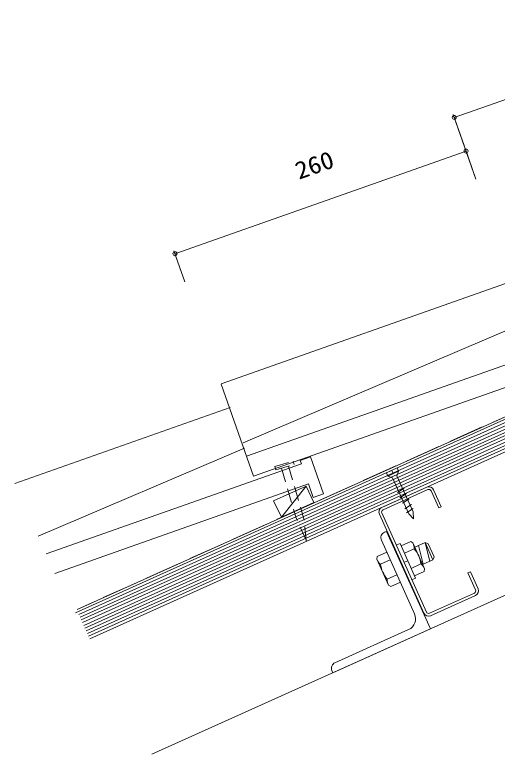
# Model space of a CAD drawing. Units: millimetres, scale not verified. Extents: x -601 to 601, y -505 to 511.
# Drawn here: x -601 to -195, y -500 to 122 of the extents above; entities that cross this region are included whole.
import ezdxf
from ezdxf.enums import TextEntityAlignment as Align

# ---------------------------------------------------------------- set-up
doc = ezdxf.new("R2010")
doc.units = ezdxf.units.MM
doc.header["$LTSCALE"] = 10
doc.linetypes.add('DASHED1', pattern=[1.8, 1.2, -0.6])
doc.linetypes.add('DASHED3', pattern=[4, 3, -1])
for name, color, linetype, lineweight in [('0-0_LAYER001', 2, 'Continuous', 18), ('0-1_LAYER002', 7, 'Continuous', 18), ('0-2_LAYER003', 2, 'Continuous', 18), ('0-3_LAYER009', 2, 'Continuous', 18)]:
    doc.layers.add(name, color=color, linetype=linetype, lineweight=lineweight)
doc.styles.add('ＭＳ ゴシック', font='')
doc.styles.get('ＭＳ ゴシック').set_extended_font_data('MS Gothic')

msp = doc.modelspace()

# ---------------------------------------------------------------- linework, layer by layer
at = {"layer": '0-0_LAYER001'}
for p, q in [((-231.23, 35.89), (13.99, 122.3)), ((-232.07, 38.25), (-222.93, 12.31)), ((374.86, 7.84), (-538.14, -403.01)), ((-466.49, -78.81), (-221.26, 7.6)), ((-222.1, 9.96), (-212.96, -15.98)), ((-467.32, -76.45), (-458.18, -102.38)), ((-279.27, -259.1), (-288.39, -263.21)), ((-283.83, -261.15), (-282.6, -263.89)), ((-279.27, -259.1), (-278.04, -261.84)), ((-288.39, -263.21), (-287.16, -265.94)), ((-278.04, -261.84), (-287.16, -265.94)), ((-287.16, -265.94), (-283.19, -267.45)), ((-283.19, -267.45), (-269.55, -297.76)), ((-278.04, -261.84), (-279.55, -265.8)), ((-279.55, -265.8), (-265.91, -296.12)), ((-355.96, -274.59), (-376.83, -300.43)), ((-292.11, -292.29), (-254.35, -275.3)), ((-291.16, -294.39), (-253.41, -277.4)), ((-279.01, -279.76), (-273.38, -276.07)), ((-244.32, -292.72), (-250.76, -278.4)), ((-242.22, -291.78), (-248.67, -277.46)), ((-276.96, -284.32), (-271.33, -280.63)), ((-274.91, -288.88), (-269.28, -285.19)), ((-272.86, -293.44), (-267.23, -289.75)), ((-244.32, -292.72), (-242.22, -291.78)), ((-294.26, -297.98), (-256.75, -381.33)), ((-254.66, -380.38), (-292.16, -297.03)), ((-271.32, -296.85), (-265.69, -293.16)), ((-265.43, -302.05), (-269.55, -297.76)), ((-265.43, -302.05), (-265.91, -296.12)), ((-290.05, -313.3), (-288.22, -312.48)), ((-251.29, -394.55), (-288.22, -312.48)), ((-292.56, -319.91), (-264.65, -381.92)), ((-279.59, -323.94), (-276.85, -322.71)), ((-263.72, -351.89), (-276.85, -322.71)), ((-267.83, -321), (-275.97, -324.67)), ((-266.09, -322.25), (-267.83, -321)), ((-256.24, -344.14), (-266.09, -322.25)), ((-264.45, -325.9), (-255.79, -322.01)), ((-255.79, -322.01), (-251.79, -337.75)), ((-255.79, -322.01), (-253.14, -323.01)), ((-255.79, -322.01), (-249.22, -336.6)), ((-253.14, -323.01), (-248.22, -333.95)), ((-264.99, -327.32), (-273.13, -330.98)), ((-261.34, -324.51), (-257.35, -340.25)), ((-296.34, -335.87), (-296.12, -333.74)), ((-296.34, -335.87), (-286.49, -357.76)), ((-296.12, -333.74), (-287.98, -330.07)), ((-248.22, -333.95), (-249.22, -336.6)), ((-293.28, -340.05), (-285.14, -336.39)), ((-273.02, -338.53), (-270.28, -337.3)), ((-259.3, -339.95), (-267.44, -343.62)), ((-257.88, -340.49), (-249.22, -336.6)), ((-256.46, -346.27), (-264.6, -349.94)), ((-256.24, -344.14), (-256.46, -346.27)), ((-219.7, -347.44), (-217.6, -346.49)), ((-213.26, -361.75), (-219.7, -347.44)), ((-211.16, -360.81), (-217.6, -346.49)), ((-287.6, -352.69), (-279.45, -349.02)), ((-266.46, -353.12), (-263.72, -351.89)), ((-286.49, -357.76), (-284.75, -359.01)), ((-284.75, -359.01), (-276.61, -355.34)), ((-252.01, -381.39), (-214.26, -364.4)), ((-251.07, -383.48), (-213.32, -366.5)), ((-331.68, -423.05), (-269.67, -395.14))]:
    msp.add_line(p, q, dxfattribs=at)
at = {"layer": '0-0_LAYER001', "color": 1}
for p, q in [((365.62, 28.36), (-547.38, -382.49)), ((366.65, 26.08), (-546.35, -384.77)), ((367.68, 23.8), (-545.32, -387.05)), ((368.7, 21.52), (-544.3, -389.33)), ((369.73, 19.24), (-543.27, -391.61)), ((370.75, 16.96), (-542.25, -393.89)), ((371.78, 14.68), (-541.22, -396.17)), ((372.81, 12.4), (-540.19, -398.45)), ((373.83, 10.12), (-539.17, -400.73))]:
    msp.add_line(p, q, dxfattribs=at)
at = {"layer": '0-0_LAYER001', "color": 4}
for p, q in [((-427.59, -188.19), (-182.5, -101.84)), ((-408.91, -238.04), (-170.45, -136.04)), ((-406.24, -249.21), (-122.35, -149.18)), ((-601.33, -272.12), (-420.02, -208.23)), ((-581.51, -316.66), (-407.97, -242.43)), ((-360.87, -252.75), (-359.87, -255.57)), ((-574.97, -331.36), (-359.87, -255.57)), ((-567.62, -347.86), (-353.89, -272.55)), ((-355.96, -274.59), (-383.32, -286.9)), ((-355.96, -274.59), (-349.47, -288.11)), ((-383.32, -286.9), (-376.83, -300.43)), ((-349.47, -288.11), (-376.83, -300.43))]:
    msp.add_line(p, q, dxfattribs=at)
at = {"layer": '0-0_LAYER001', "color": 1, "linetype": 'DASHED1'}
for p, q in [((-376.63, -259.31), (-364.25, -301.35)), ((-370.87, -257.61), (-357.5, -303.03)), ((-356.02, -319.92), (-364.25, -301.35)), ((-355.83, -320.58), (-357.5, -303.03))]:
    msp.add_line(p, q, dxfattribs=at)
at = {"layer": '0-0_LAYER001', "color": 4}
for points in [[(-427.6, -188.6), (-400.26, -266.18), (-116.37, -166.15)], [(-360.87, -252.75), (-352.38, -249.75), (-341.41, -280.88)], [(-353.89, -272.55), (-349.9, -283.87), (-341.41, -280.88)]]:
    msp.add_lwpolyline(points, dxfattribs=at)
at = {"layer": '0-0_LAYER001', "color": 1, "linetype": 'DASHED1'}
for points in [[(-382.27, -257.84), (-366.92, -253.32), (-366.08, -256.2)], [(-382.27, -257.84), (-381.42, -260.72), (-366.08, -256.2)]]:
    msp.add_lwpolyline(points, dxfattribs=at)
at = {"layer": '0-0_LAYER001'}
msp.add_lwpolyline([(-334.18, -429.66), (-333.36, -431.48), (-251.29, -394.55)], dxfattribs=at)
for centre in [(-231.23, 35.89), (-221.26, 7.6), (-466.49, -78.81)]:
    msp.add_circle(centre, 1.7, dxfattribs=at)
for centre, radius, start, end in [((-252.59, -279.22), 4.3, 24.22764, 114.22763), ((-252.59, -279.22), 2, 24.22764, 114.22763), ((-290.34, -296.21), 4.3, 114.22763, 204.22764), ((-290.34, -296.21), 2, 114.22763, 204.22764), ((-288, -317.86), 5, 114.21981, 204.23045), ((-271.04, -326.24), 6.15, 349.86202, 23.86929), ((-282.05, -342.59), 22.9, 6.61633, 41.83185), ((-290.08, -334.81), 6.15, 204.55348, 238.55574), ((-270.5, -337.4), 22.94, 186.64699, 221.80376), ((-262.51, -345.21), 6.16, 24.60071, 58.55537), ((-281.54, -353.77), 6.15, 169.87773, 203.89247), ((-215.08, -362.57), 4.3, 294.22764, 24.22764), ((-215.08, -362.57), 2, 294.22764, 24.22764), ((-273.77, -386.02), 10, 294.23627, 24.2235), ((-252.83, -379.56), 4.3, 204.22764, 294.22764), ((-252.83, -379.56), 2, 204.22764, 294.22764), ((-329.63, -427.61), 5, 114.21981, 204.23045)]:
    msp.add_arc(centre, radius, start, end, dxfattribs=at)
at = {"layer": '0-1_LAYER002'}
for p, q in [((13.99, 122.3), (-231.23, 35.89)), ((-548.92, -378.25), (376.05, 37.98)), ((-231.8, 37.5), (-212.96, -15.98)), ((364.6, 30.64), (-550.13, -380.99)), ((-538.14, -403.01), (374.86, 7.84)), ((-221.26, 7.6), (-466.49, -78.81)), ((-467.05, -77.2), (-458.18, -102.38)), ((377.55, -111.57), (-485.77, -500.07))]:
    msp.add_line(p, q, dxfattribs=at)
msp.add_lwpolyline([(-376.83, -300.43), (-383.32, -286.9), (-355.96, -274.59)], close=True, dxfattribs=at)
msp.add_lwpolyline([(-376.83, -300.43), (-349.47, -288.11), (-355.96, -274.59)], dxfattribs=at)
at = {"layer": '0-2_LAYER003', "linetype": 'DASHED3'}
msp.add_line((376.05, 37.98), (-548.92, -378.25), dxfattribs=at)
at = {"layer": '0-2_LAYER003'}
msp.add_line((377.55, -111.57), (-485.77, -500.07), dxfattribs=at)
at = {"layer": '0-3_LAYER009'}
msp.add_line((364.6, 30.64), (-550.13, -380.99), dxfattribs=at)

# ---------------------------------------------------------------- texts
at = {"layer": '0-0_LAYER001', "color": 7, "style": 'ＭＳ ゴシック', "width": 1.1}
msp.add_text('260', height=14.66, rotation=19.41, dxfattribs=at).set_placement((-360.61, -20.71), align=Align.BOTTOM_LEFT)

doc.saveas('drawing.dxf')
